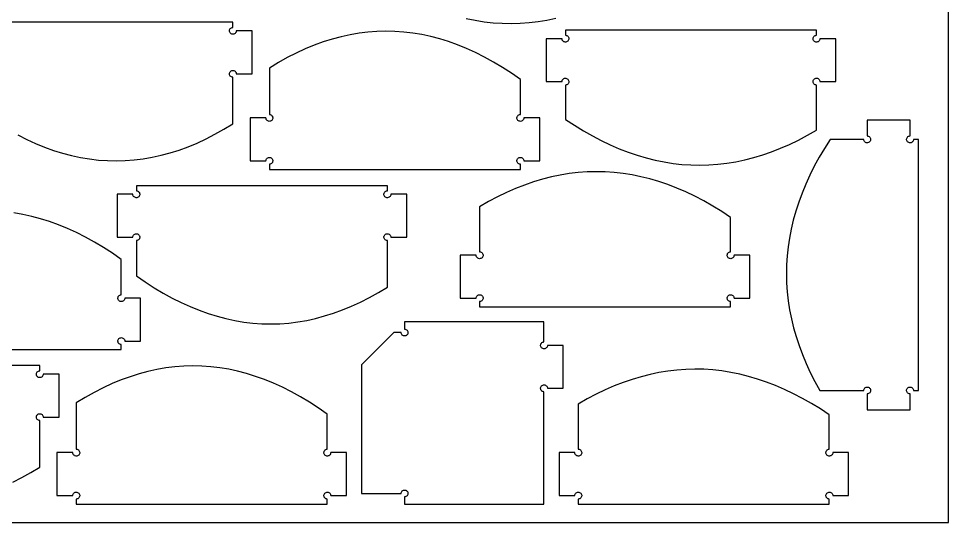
# Model space of a CAD drawing. Extents: x 0 to 2440, y -2940 to 1220.
# Drawn here: x 1573 to 2440, y -1470 to -1000 of the extents above; entities that cross this region are included whole.
import ezdxf

# ---------------------------------------------------------------- set-up
doc = ezdxf.new("R2010")
doc.units = 0
doc.layers.add('CUT', color=1, linetype='Continuous')
doc.layers.add('REFERENCE-SHEET', color=8, linetype='Continuous')

msp = doc.modelspace()

# ---------------------------------------------------------------- linework, layer by layer
at = {"layer": 'CUT'}
for points in [[(1572.43, -1108.77), (1580.79, -1113), (1589.14, -1116.82), (1597.5, -1120.23), (1605.86, -1123.25), (1614.21, -1125.85), (1622.57, -1128.06), (1630.93, -1129.86), (1639.29, -1131.25), (1647.64, -1132.24), (1656, -1132.82), (1664.36, -1133), (1672.71, -1132.77), (1681.07, -1132.14), (1689.43, -1131.11), (1697.79, -1129.67), (1706.14, -1127.82), (1714.5, -1125.57), (1722.86, -1122.92), (1731.21, -1119.86), (1739.57, -1116.4), (1747.93, -1112.53), (1756.29, -1108.26), (1764.64, -1103.58), (1773, -1098.5), (1773, -1055.05), (1772.32, -1054.98), (1771.67, -1054.76), (1771.08, -1054.41), (1770.58, -1053.94), (1770.19, -1053.38), (1769.93, -1052.75), (1769.81, -1052.08), (1769.83, -1051.39), (1770, -1050.73), (1770.31, -1050.12), (1770.74, -1049.59), (1771.27, -1049.16), (1771.88, -1048.85), (1772.54, -1048.68), (1773.23, -1048.66), (1773.9, -1048.78), (1774.53, -1049.04), (1775.1, -1049.43), (1775.56, -1049.93), (1775.91, -1050.52), (1776.13, -1051.17), (1776.2, -1051.85), (1791, -1051.85), (1791, -1011.85), (1776.2, -1011.85), (1776.13, -1012.53), (1775.91, -1013.18), (1775.56, -1013.77), (1775.1, -1014.27), (1774.53, -1014.66), (1773.9, -1014.92), (1773.23, -1015.04), (1772.54, -1015.02), (1771.88, -1014.85), (1771.27, -1014.54), (1770.74, -1014.11), (1770.31, -1013.58), (1770, -1012.97), (1769.83, -1012.3), (1769.81, -1011.62), (1769.93, -1010.95), (1770.19, -1010.32), (1770.58, -1009.75), (1771.08, -1009.29), (1771.67, -1008.94), (1772.32, -1008.72), (1773, -1008.65), (1773, -1003.85), (1539, -1003.85)], [(1990.57, -1000.33), (1998.93, -1002.03), (2007.29, -1003.35), (2015.64, -1004.28), (2024, -1004.83), (2032.36, -1005), (2040.71, -1004.79), (2049.07, -1004.19), (2057.43, -1003.21), (2065.79, -1001.86), (2074.14, -1000.11)], [(1435, -1309), (1669, -1309), (1669, -1304.2), (1668.32, -1304.13), (1667.67, -1303.91), (1667.08, -1303.56), (1666.58, -1303.1), (1666.19, -1302.53), (1665.93, -1301.9), (1665.81, -1301.23), (1665.83, -1300.54), (1666, -1299.88), (1666.31, -1299.27), (1666.74, -1298.74), (1667.27, -1298.31), (1667.88, -1298), (1668.54, -1297.83), (1669.23, -1297.81), (1669.9, -1297.93), (1670.53, -1298.19), (1671.1, -1298.58), (1671.56, -1299.08), (1671.91, -1299.67), (1672.13, -1300.32), (1672.2, -1301), (1687, -1301), (1687, -1261), (1672.2, -1261), (1672.13, -1261.68), (1671.91, -1262.33), (1671.56, -1262.92), (1671.1, -1263.42), (1670.53, -1263.81), (1669.9, -1264.07), (1669.23, -1264.19), (1668.54, -1264.17), (1667.88, -1264), (1667.27, -1263.69), (1666.74, -1263.26), (1666.31, -1262.73), (1666, -1262.12), (1665.83, -1261.46), (1665.81, -1260.77), (1665.93, -1260.1), (1666.19, -1259.47), (1666.58, -1258.9), (1667.08, -1258.44), (1667.67, -1258.09), (1668.32, -1257.87), (1669, -1257.8), (1669, -1225.03), (1660.64, -1219.19), (1652.29, -1213.75), (1643.93, -1208.71), (1635.57, -1204.08), (1627.21, -1199.85), (1618.86, -1196.03), (1610.5, -1192.61), (1602.14, -1189.6), (1593.79, -1186.99), (1585.43, -1184.79), (1577.07, -1182.99), (1568.71, -1181.6)], [(1567.93, -1432.53), (1576.29, -1428.26), (1584.64, -1423.58), (1593, -1418.5), (1593, -1375.05), (1592.32, -1374.98), (1591.67, -1374.76), (1591.08, -1374.41), (1590.58, -1373.94), (1590.19, -1373.38), (1589.93, -1372.75), (1589.81, -1372.08), (1589.83, -1371.39), (1590, -1370.73), (1590.31, -1370.12), (1590.74, -1369.59), (1591.27, -1369.16), (1591.88, -1368.85), (1592.54, -1368.68), (1593.23, -1368.66), (1593.9, -1368.78), (1594.53, -1369.04), (1595.1, -1369.43), (1595.56, -1369.93), (1595.91, -1370.52), (1596.13, -1371.17), (1596.2, -1371.85), (1611, -1371.85), (1611, -1331.85), (1596.2, -1331.85), (1596.13, -1332.53), (1595.91, -1333.18), (1595.56, -1333.77), (1595.1, -1334.27), (1594.53, -1334.66), (1593.9, -1334.92), (1593.23, -1335.04), (1592.54, -1335.02), (1591.88, -1334.85), (1591.27, -1334.54), (1590.74, -1334.11), (1590.31, -1333.58), (1590, -1332.97), (1589.83, -1332.3), (1589.81, -1331.62), (1589.93, -1330.95), (1590.19, -1330.32), (1590.58, -1329.75), (1591.08, -1329.29), (1591.67, -1328.94), (1592.32, -1328.72), (1593, -1328.65), (1593, -1323.85), (1359, -1323.85)]]:
    msp.add_lwpolyline(points, dxfattribs=at)
for points in [[(2041, -1141), (2041, -1136.2), (2040.32, -1136.13), (2039.67, -1135.91), (2039.08, -1135.56), (2038.58, -1135.1), (2038.19, -1134.53), (2037.93, -1133.9), (2037.81, -1133.23), (2037.83, -1132.54), (2038, -1131.88), (2038.31, -1131.27), (2038.74, -1130.74), (2039.27, -1130.31), (2039.88, -1130), (2040.54, -1129.83), (2041.23, -1129.81), (2041.9, -1129.93), (2042.53, -1130.19), (2043.1, -1130.58), (2043.56, -1131.08), (2043.91, -1131.67), (2044.13, -1132.32), (2044.2, -1133), (2059, -1133), (2059, -1093), (2044.2, -1093), (2044.13, -1093.68), (2043.91, -1094.33), (2043.56, -1094.92), (2043.1, -1095.42), (2042.53, -1095.81), (2041.9, -1096.07), (2041.23, -1096.19), (2040.54, -1096.17), (2039.88, -1096), (2039.27, -1095.69), (2038.74, -1095.26), (2038.31, -1094.73), (2038, -1094.12), (2037.83, -1093.46), (2037.81, -1092.77), (2037.93, -1092.1), (2038.19, -1091.47), (2038.58, -1090.9), (2039.08, -1090.44), (2039.67, -1090.09), (2040.32, -1089.87), (2041, -1089.8), (2041, -1057.11), (2032.64, -1051.3), (2024.29, -1045.89), (2015.93, -1040.88), (2007.57, -1036.27), (1999.21, -1032.07), (1990.86, -1028.27), (1982.5, -1024.87), (1974.14, -1021.87), (1965.79, -1019.28), (1957.43, -1017.09), (1949.07, -1015.3), (1940.71, -1013.91), (1932.36, -1012.93), (1924, -1012.35), (1915.64, -1012.17), (1907.29, -1012.4), (1898.93, -1013.02), (1890.57, -1014.05), (1882.21, -1015.49), (1873.86, -1017.32), (1865.5, -1019.56), (1857.14, -1022.2), (1848.79, -1025.24), (1840.43, -1028.68), (1832.07, -1032.53), (1823.71, -1036.78), (1815.36, -1041.43), (1807, -1046.49), (1807, -1089.8), (1807.68, -1089.87), (1808.33, -1090.09), (1808.92, -1090.44), (1809.42, -1090.9), (1809.81, -1091.47), (1810.07, -1092.1), (1810.19, -1092.77), (1810.17, -1093.46), (1810, -1094.12), (1809.69, -1094.73), (1809.26, -1095.26), (1808.73, -1095.69), (1808.12, -1096), (1807.46, -1096.17), (1806.77, -1096.19), (1806.1, -1096.07), (1805.47, -1095.81), (1804.9, -1095.42), (1804.44, -1094.92), (1804.09, -1094.33), (1803.87, -1093.68), (1803.8, -1093), (1789, -1093), (1789, -1133), (1803.8, -1133), (1803.87, -1132.32), (1804.09, -1131.67), (1804.44, -1131.08), (1804.9, -1130.58), (1805.47, -1130.19), (1806.1, -1129.93), (1806.77, -1129.81), (1807.46, -1129.83), (1808.12, -1130), (1808.73, -1130.31), (1809.26, -1130.74), (1809.69, -1131.27), (1810, -1131.88), (1810.17, -1132.54), (1810.19, -1133.23), (1810.07, -1133.9), (1809.81, -1134.53), (1809.42, -1135.1), (1808.92, -1135.56), (1808.33, -1135.91), (1807.68, -1136.13), (1807, -1136.2), (1807, -1141)], [(2083, -1011.16), (2083, -1015.96), (2083.68, -1016.03), (2084.33, -1016.25), (2084.92, -1016.6), (2085.42, -1017.06), (2085.81, -1017.62), (2086.07, -1018.26), (2086.19, -1018.93), (2086.17, -1019.61), (2086, -1020.28), (2085.69, -1020.89), (2085.26, -1021.42), (2084.73, -1021.85), (2084.12, -1022.16), (2083.46, -1022.32), (2082.77, -1022.35), (2082.1, -1022.23), (2081.47, -1021.97), (2080.9, -1021.58), (2080.44, -1021.07), (2080.09, -1020.49), (2079.87, -1019.84), (2079.8, -1019.16), (2065, -1019.16), (2065, -1059.16), (2079.8, -1059.16), (2079.87, -1058.48), (2080.09, -1057.83), (2080.44, -1057.24), (2080.9, -1056.74), (2081.47, -1056.35), (2082.1, -1056.09), (2082.77, -1055.97), (2083.46, -1055.99), (2084.12, -1056.16), (2084.73, -1056.47), (2085.26, -1056.89), (2085.69, -1057.43), (2086, -1058.04), (2086.17, -1058.7), (2086.19, -1059.39), (2086.07, -1060.06), (2085.81, -1060.69), (2085.42, -1061.25), (2084.92, -1061.72), (2084.33, -1062.07), (2083.68, -1062.28), (2083, -1062.36), (2083, -1094.34), (2091.36, -1099.86), (2099.71, -1105), (2108.07, -1109.75), (2116.43, -1114.12), (2124.79, -1118.11), (2133.14, -1121.72), (2141.5, -1124.95), (2149.86, -1127.79), (2158.21, -1130.25), (2166.57, -1132.33), (2174.93, -1134.03), (2183.29, -1135.35), (2191.64, -1136.28), (2200, -1136.83), (2208.36, -1137), (2216.71, -1136.79), (2225.07, -1136.19), (2233.43, -1135.21), (2241.79, -1133.86), (2250.14, -1132.11), (2258.5, -1129.99), (2266.86, -1127.48), (2275.21, -1124.6), (2283.57, -1121.33), (2291.93, -1117.67), (2300.29, -1113.64), (2308.64, -1109.22), (2317, -1104.43), (2317, -1062.36), (2316.32, -1062.28), (2315.67, -1062.07), (2315.08, -1061.72), (2314.58, -1061.25), (2314.19, -1060.69), (2313.93, -1060.06), (2313.81, -1059.39), (2313.83, -1058.7), (2314, -1058.04), (2314.31, -1057.43), (2314.74, -1056.89), (2315.27, -1056.47), (2315.88, -1056.16), (2316.54, -1055.99), (2317.23, -1055.97), (2317.9, -1056.09), (2318.53, -1056.35), (2319.1, -1056.74), (2319.56, -1057.24), (2319.91, -1057.83), (2320.13, -1058.48), (2320.2, -1059.16), (2335, -1059.16), (2335, -1019.16), (2320.2, -1019.16), (2320.13, -1019.84), (2319.91, -1020.49), (2319.56, -1021.07), (2319.1, -1021.58), (2318.53, -1021.97), (2317.9, -1022.23), (2317.23, -1022.35), (2316.54, -1022.32), (2315.88, -1022.16), (2315.27, -1021.85), (2314.74, -1021.42), (2314.31, -1020.89), (2314, -1020.28), (2313.83, -1019.61), (2313.81, -1018.93), (2313.93, -1018.26), (2314.19, -1017.62), (2314.58, -1017.06), (2315.08, -1016.6), (2315.67, -1016.25), (2316.32, -1016.03), (2317, -1015.96), (2317, -1011.16)], [(2412.25, -1113), (2407.45, -1113), (2407.38, -1113.68), (2407.16, -1114.33), (2406.81, -1114.92), (2406.35, -1115.42), (2405.79, -1115.81), (2405.15, -1116.07), (2404.48, -1116.19), (2403.8, -1116.17), (2403.13, -1116), (2402.52, -1115.69), (2401.99, -1115.26), (2401.56, -1114.73), (2401.25, -1114.12), (2401.08, -1113.46), (2401.06, -1112.77), (2401.18, -1112.1), (2401.44, -1111.47), (2401.83, -1110.9), (2402.33, -1110.44), (2402.92, -1110.09), (2403.57, -1109.87), (2404.25, -1109.8), (2404.25, -1095), (2364.25, -1095), (2364.25, -1109.8), (2364.93, -1109.87), (2365.58, -1110.09), (2366.17, -1110.44), (2366.67, -1110.9), (2367.06, -1111.47), (2367.32, -1112.1), (2367.44, -1112.77), (2367.42, -1113.46), (2367.25, -1114.12), (2366.94, -1114.73), (2366.52, -1115.26), (2365.98, -1115.69), (2365.37, -1116), (2364.71, -1116.17), (2364.02, -1116.19), (2363.35, -1116.07), (2362.72, -1115.81), (2362.16, -1115.42), (2361.69, -1114.92), (2361.34, -1114.33), (2361.13, -1113.68), (2361.05, -1113), (2329.68, -1113), (2324.42, -1121.36), (2319.52, -1129.71), (2314.98, -1138.07), (2310.82, -1146.43), (2307.01, -1154.79), (2303.57, -1163.14), (2300.49, -1171.5), (2297.78, -1179.86), (2295.43, -1188.21), (2293.45, -1196.57), (2291.83, -1204.93), (2290.58, -1213.29), (2289.69, -1221.64), (2289.16, -1230), (2289, -1238.36), (2289.2, -1246.71), (2289.77, -1255.07), (2290.7, -1263.43), (2292, -1271.79), (2293.66, -1280.14), (2295.68, -1288.5), (2298.07, -1296.86), (2300.83, -1305.21), (2303.95, -1313.57), (2307.43, -1321.93), (2311.28, -1330.29), (2315.49, -1338.64), (2320.06, -1347), (2361.05, -1347), (2361.13, -1346.32), (2361.34, -1345.67), (2361.69, -1345.08), (2362.16, -1344.58), (2362.72, -1344.19), (2363.35, -1343.93), (2364.02, -1343.81), (2364.71, -1343.83), (2365.37, -1344), (2365.98, -1344.31), (2366.52, -1344.74), (2366.94, -1345.27), (2367.25, -1345.88), (2367.42, -1346.54), (2367.44, -1347.23), (2367.32, -1347.9), (2367.06, -1348.53), (2366.67, -1349.1), (2366.17, -1349.56), (2365.58, -1349.91), (2364.93, -1350.13), (2364.25, -1350.2), (2364.25, -1365), (2404.25, -1365), (2404.25, -1350.2), (2403.57, -1350.13), (2402.92, -1349.91), (2402.33, -1349.56), (2401.83, -1349.1), (2401.44, -1348.53), (2401.18, -1347.9), (2401.06, -1347.23), (2401.08, -1346.54), (2401.25, -1345.88), (2401.56, -1345.27), (2401.99, -1344.74), (2402.52, -1344.31), (2403.13, -1344), (2403.8, -1343.83), (2404.48, -1343.81), (2405.15, -1343.93), (2405.79, -1344.19), (2406.35, -1344.58), (2406.81, -1345.08), (2407.16, -1345.67), (2407.38, -1346.32), (2407.45, -1347), (2412.25, -1347)], [(2237, -1269), (2237, -1264.2), (2236.32, -1264.13), (2235.67, -1263.91), (2235.08, -1263.56), (2234.58, -1263.1), (2234.19, -1262.53), (2233.93, -1261.9), (2233.81, -1261.23), (2233.83, -1260.54), (2234, -1259.88), (2234.31, -1259.27), (2234.74, -1258.74), (2235.27, -1258.31), (2235.88, -1258), (2236.54, -1257.83), (2237.23, -1257.81), (2237.9, -1257.93), (2238.53, -1258.19), (2239.1, -1258.58), (2239.56, -1259.08), (2239.91, -1259.67), (2240.13, -1260.32), (2240.2, -1261), (2255, -1261), (2255, -1221), (2240.2, -1221), (2240.13, -1221.68), (2239.91, -1222.33), (2239.56, -1222.92), (2239.1, -1223.42), (2238.53, -1223.81), (2237.9, -1224.07), (2237.23, -1224.19), (2236.54, -1224.17), (2235.88, -1224), (2235.27, -1223.69), (2234.74, -1223.26), (2234.31, -1222.73), (2234, -1222.12), (2233.83, -1221.46), (2233.81, -1220.77), (2233.93, -1220.1), (2234.19, -1219.47), (2234.58, -1218.9), (2235.08, -1218.44), (2235.67, -1218.09), (2236.32, -1217.87), (2237, -1217.8), (2237, -1185.82), (2228.64, -1180.3), (2220.29, -1175.16), (2211.93, -1170.41), (2203.57, -1166.03), (2195.21, -1162.04), (2186.86, -1158.44), (2178.5, -1155.21), (2170.14, -1152.37), (2161.79, -1149.9), (2153.43, -1147.82), (2145.07, -1146.13), (2136.71, -1144.81), (2128.36, -1143.88), (2120, -1143.33), (2111.64, -1143.16), (2103.29, -1143.37), (2094.93, -1143.97), (2086.57, -1144.94), (2078.21, -1146.3), (2069.86, -1148.04), (2061.5, -1150.17), (2053.14, -1152.67), (2044.79, -1155.56), (2036.43, -1158.83), (2028.07, -1162.48), (2019.71, -1166.52), (2011.36, -1170.93), (2003, -1175.73), (2003, -1217.8), (2003.68, -1217.87), (2004.33, -1218.09), (2004.92, -1218.44), (2005.42, -1218.9), (2005.81, -1219.47), (2006.07, -1220.1), (2006.19, -1220.77), (2006.17, -1221.46), (2006, -1222.12), (2005.69, -1222.73), (2005.26, -1223.26), (2004.73, -1223.69), (2004.12, -1224), (2003.46, -1224.17), (2002.77, -1224.19), (2002.1, -1224.07), (2001.47, -1223.81), (2000.9, -1223.42), (2000.44, -1222.92), (2000.09, -1222.33), (1999.87, -1221.68), (1999.8, -1221), (1985, -1221), (1985, -1261), (1999.8, -1261), (1999.87, -1260.32), (2000.09, -1259.67), (2000.44, -1259.08), (2000.9, -1258.58), (2001.47, -1258.19), (2002.1, -1257.93), (2002.77, -1257.81), (2003.46, -1257.83), (2004.12, -1258), (2004.73, -1258.31), (2005.26, -1258.74), (2005.69, -1259.27), (2006, -1259.88), (2006.17, -1260.54), (2006.19, -1261.23), (2006.07, -1261.9), (2005.81, -1262.53), (2005.42, -1263.1), (2004.92, -1263.56), (2004.33, -1263.91), (2003.68, -1264.13), (2003, -1264.2), (2003, -1269)], [(1683, -1156.17), (1683, -1160.97), (1683.68, -1161.05), (1684.33, -1161.26), (1684.92, -1161.61), (1685.42, -1162.08), (1685.81, -1162.64), (1686.07, -1163.27), (1686.19, -1163.94), (1686.17, -1164.63), (1686, -1165.29), (1685.69, -1165.9), (1685.26, -1166.44), (1684.73, -1166.86), (1684.12, -1167.17), (1683.46, -1167.34), (1682.77, -1167.36), (1682.1, -1167.24), (1681.47, -1166.98), (1680.9, -1166.59), (1680.44, -1166.09), (1680.09, -1165.5), (1679.87, -1164.85), (1679.8, -1164.17), (1665, -1164.17), (1665, -1204.17), (1679.8, -1204.17), (1679.87, -1203.49), (1680.09, -1202.84), (1680.44, -1202.25), (1680.9, -1201.75), (1681.47, -1201.36), (1682.1, -1201.1), (1682.77, -1200.98), (1683.46, -1201), (1684.12, -1201.17), (1684.73, -1201.48), (1685.26, -1201.91), (1685.69, -1202.44), (1686, -1203.05), (1686.17, -1203.72), (1686.19, -1204.4), (1686.07, -1205.07), (1685.81, -1205.71), (1685.42, -1206.27), (1684.92, -1206.73), (1684.33, -1207.08), (1683.68, -1207.3), (1683, -1207.37), (1683, -1240.06), (1691.36, -1245.88), (1699.71, -1251.29), (1708.07, -1256.29), (1716.43, -1260.9), (1724.79, -1265.1), (1733.14, -1268.91), (1741.5, -1272.3), (1749.86, -1275.3), (1758.21, -1277.89), (1766.57, -1280.08), (1774.93, -1281.87), (1783.29, -1283.26), (1791.64, -1284.24), (1800, -1284.82), (1808.36, -1285), (1816.71, -1284.78), (1825.07, -1284.15), (1833.43, -1283.12), (1841.79, -1281.69), (1850.14, -1279.85), (1858.5, -1277.62), (1866.86, -1274.98), (1875.21, -1271.93), (1883.57, -1268.49), (1891.93, -1264.64), (1900.29, -1260.39), (1908.64, -1255.74), (1917, -1250.68), (1917, -1207.37), (1916.32, -1207.3), (1915.67, -1207.08), (1915.08, -1206.73), (1914.58, -1206.27), (1914.19, -1205.71), (1913.93, -1205.07), (1913.81, -1204.4), (1913.83, -1203.72), (1914, -1203.05), (1914.31, -1202.44), (1914.74, -1201.91), (1915.27, -1201.48), (1915.88, -1201.17), (1916.54, -1201), (1917.23, -1200.98), (1917.9, -1201.1), (1918.53, -1201.36), (1919.1, -1201.75), (1919.56, -1202.25), (1919.91, -1202.84), (1920.13, -1203.49), (1920.2, -1204.17), (1935, -1204.17), (1935, -1164.17), (1920.2, -1164.17), (1920.13, -1164.85), (1919.91, -1165.5), (1919.56, -1166.09), (1919.1, -1166.59), (1918.53, -1166.98), (1917.9, -1167.24), (1917.23, -1167.36), (1916.54, -1167.34), (1915.88, -1167.17), (1915.27, -1166.86), (1914.74, -1166.44), (1914.31, -1165.9), (1914, -1165.29), (1913.83, -1164.63), (1913.81, -1163.94), (1913.93, -1163.27), (1914.19, -1162.64), (1914.58, -1162.08), (1915.08, -1161.61), (1915.67, -1161.26), (1916.32, -1161.05), (1917, -1160.97), (1917, -1156.17)], [(2063, -1453), (2063, -1348.2), (2062.32, -1348.13), (2061.67, -1347.91), (2061.08, -1347.56), (2060.58, -1347.1), (2060.19, -1346.53), (2059.93, -1345.9), (2059.81, -1345.23), (2059.83, -1344.54), (2060, -1343.88), (2060.31, -1343.27), (2060.74, -1342.74), (2061.27, -1342.31), (2061.88, -1342), (2062.54, -1341.83), (2063.23, -1341.81), (2063.9, -1341.93), (2064.53, -1342.19), (2065.1, -1342.58), (2065.56, -1343.08), (2065.91, -1343.67), (2066.13, -1344.32), (2066.2, -1345), (2081, -1345), (2081, -1305), (2066.2, -1305), (2066.13, -1305.68), (2065.91, -1306.33), (2065.56, -1306.92), (2065.1, -1307.42), (2064.53, -1307.81), (2063.9, -1308.07), (2063.23, -1308.19), (2062.54, -1308.17), (2061.88, -1308), (2061.27, -1307.69), (2060.74, -1307.26), (2060.31, -1306.73), (2060, -1306.12), (2059.83, -1305.46), (2059.81, -1304.77), (2059.93, -1304.1), (2060.19, -1303.47), (2060.58, -1302.9), (2061.08, -1302.44), (2061.67, -1302.09), (2062.32, -1301.87), (2063, -1301.8), (2063, -1283), (1933, -1283), (1933, -1289.8), (1933.68, -1289.87), (1934.33, -1290.09), (1934.92, -1290.44), (1935.42, -1290.9), (1935.81, -1291.47), (1936.07, -1292.1), (1936.19, -1292.77), (1936.17, -1293.46), (1936, -1294.12), (1935.69, -1294.73), (1935.26, -1295.26), (1934.73, -1295.69), (1934.12, -1296), (1933.46, -1296.17), (1932.77, -1296.19), (1932.1, -1296.07), (1931.47, -1295.81), (1930.9, -1295.42), (1930.44, -1294.92), (1930.09, -1294.33), (1929.87, -1293.68), (1929.8, -1293), (1923, -1293), (1893, -1323), (1893, -1443), (1929.8, -1443), (1929.87, -1442.32), (1930.09, -1441.67), (1930.44, -1441.08), (1930.9, -1440.58), (1931.47, -1440.19), (1932.1, -1439.93), (1932.77, -1439.81), (1933.46, -1439.83), (1934.12, -1440), (1934.73, -1440.31), (1935.26, -1440.74), (1935.69, -1441.27), (1936, -1441.88), (1936.17, -1442.54), (1936.19, -1443.23), (1936.07, -1443.9), (1935.81, -1444.53), (1935.42, -1445.1), (1934.92, -1445.56), (1934.33, -1445.91), (1933.68, -1446.13), (1933, -1446.2), (1933, -1453)], [(1861, -1453), (1861, -1448.2), (1860.32, -1448.13), (1859.67, -1447.91), (1859.08, -1447.56), (1858.58, -1447.1), (1858.19, -1446.53), (1857.93, -1445.9), (1857.81, -1445.23), (1857.83, -1444.54), (1858, -1443.88), (1858.31, -1443.27), (1858.74, -1442.74), (1859.27, -1442.31), (1859.88, -1442), (1860.54, -1441.83), (1861.23, -1441.81), (1861.9, -1441.93), (1862.53, -1442.19), (1863.1, -1442.58), (1863.56, -1443.08), (1863.91, -1443.67), (1864.13, -1444.32), (1864.2, -1445), (1879, -1445), (1879, -1405), (1864.2, -1405), (1864.13, -1405.68), (1863.91, -1406.33), (1863.56, -1406.92), (1863.1, -1407.42), (1862.53, -1407.81), (1861.9, -1408.07), (1861.23, -1408.19), (1860.54, -1408.17), (1859.88, -1408), (1859.27, -1407.69), (1858.74, -1407.26), (1858.31, -1406.73), (1858, -1406.12), (1857.83, -1405.46), (1857.81, -1404.77), (1857.93, -1404.1), (1858.19, -1403.47), (1858.58, -1402.9), (1859.08, -1402.44), (1859.67, -1402.09), (1860.32, -1401.87), (1861, -1401.8), (1861, -1369.11), (1852.64, -1363.3), (1844.29, -1357.89), (1835.93, -1352.88), (1827.57, -1348.27), (1819.21, -1344.07), (1810.86, -1340.27), (1802.5, -1336.87), (1794.14, -1333.87), (1785.79, -1331.28), (1777.43, -1329.09), (1769.07, -1327.3), (1760.71, -1325.91), (1752.36, -1324.93), (1744, -1324.35), (1735.64, -1324.17), (1727.29, -1324.4), (1718.93, -1325.02), (1710.57, -1326.05), (1702.21, -1327.49), (1693.86, -1329.32), (1685.5, -1331.56), (1677.14, -1334.2), (1668.79, -1337.24), (1660.43, -1340.68), (1652.07, -1344.53), (1643.71, -1348.78), (1635.36, -1353.43), (1627, -1358.49), (1627, -1401.8), (1627.68, -1401.87), (1628.33, -1402.09), (1628.92, -1402.44), (1629.42, -1402.9), (1629.81, -1403.47), (1630.07, -1404.1), (1630.19, -1404.77), (1630.17, -1405.46), (1630, -1406.12), (1629.69, -1406.73), (1629.26, -1407.26), (1628.73, -1407.69), (1628.12, -1408), (1627.46, -1408.17), (1626.77, -1408.19), (1626.1, -1408.07), (1625.47, -1407.81), (1624.9, -1407.42), (1624.44, -1406.92), (1624.09, -1406.33), (1623.87, -1405.68), (1623.8, -1405), (1609, -1405), (1609, -1445), (1623.8, -1445), (1623.87, -1444.32), (1624.09, -1443.67), (1624.44, -1443.08), (1624.9, -1442.58), (1625.47, -1442.19), (1626.1, -1441.93), (1626.77, -1441.81), (1627.46, -1441.83), (1628.12, -1442), (1628.73, -1442.31), (1629.26, -1442.74), (1629.69, -1443.27), (1630, -1443.88), (1630.17, -1444.54), (1630.19, -1445.23), (1630.07, -1445.9), (1629.81, -1446.53), (1629.42, -1447.1), (1628.92, -1447.56), (1628.33, -1447.91), (1627.68, -1448.13), (1627, -1448.2), (1627, -1453)], [(2329, -1453), (2329, -1448.2), (2328.32, -1448.13), (2327.67, -1447.91), (2327.08, -1447.56), (2326.58, -1447.1), (2326.19, -1446.53), (2325.93, -1445.9), (2325.81, -1445.23), (2325.83, -1444.54), (2326, -1443.88), (2326.31, -1443.27), (2326.74, -1442.74), (2327.27, -1442.31), (2327.88, -1442), (2328.54, -1441.83), (2329.23, -1441.81), (2329.9, -1441.93), (2330.53, -1442.19), (2331.1, -1442.58), (2331.56, -1443.08), (2331.91, -1443.67), (2332.13, -1444.32), (2332.2, -1445), (2347, -1445), (2347, -1405), (2332.2, -1405), (2332.13, -1405.68), (2331.91, -1406.33), (2331.56, -1406.92), (2331.1, -1407.42), (2330.53, -1407.81), (2329.9, -1408.07), (2329.23, -1408.19), (2328.54, -1408.17), (2327.88, -1408), (2327.27, -1407.69), (2326.74, -1407.26), (2326.31, -1406.73), (2326, -1406.12), (2325.83, -1405.46), (2325.81, -1404.77), (2325.93, -1404.1), (2326.19, -1403.47), (2326.58, -1402.9), (2327.08, -1402.44), (2327.67, -1402.09), (2328.32, -1401.87), (2329, -1401.8), (2329, -1369.82), (2320.64, -1364.3), (2312.29, -1359.16), (2303.93, -1354.41), (2295.57, -1350.03), (2287.21, -1346.04), (2278.86, -1342.44), (2270.5, -1339.21), (2262.14, -1336.37), (2253.79, -1333.9), (2245.43, -1331.82), (2237.07, -1330.13), (2228.71, -1328.81), (2220.36, -1327.88), (2212, -1327.33), (2203.64, -1327.16), (2195.29, -1327.37), (2186.93, -1327.97), (2178.57, -1328.94), (2170.21, -1330.3), (2161.86, -1332.04), (2153.5, -1334.17), (2145.14, -1336.67), (2136.79, -1339.56), (2128.43, -1342.83), (2120.07, -1346.48), (2111.71, -1350.52), (2103.36, -1354.93), (2095, -1359.73), (2095, -1401.8), (2095.68, -1401.87), (2096.33, -1402.09), (2096.92, -1402.44), (2097.42, -1402.9), (2097.81, -1403.47), (2098.07, -1404.1), (2098.19, -1404.77), (2098.17, -1405.46), (2098, -1406.12), (2097.69, -1406.73), (2097.26, -1407.26), (2096.73, -1407.69), (2096.12, -1408), (2095.46, -1408.17), (2094.77, -1408.19), (2094.1, -1408.07), (2093.47, -1407.81), (2092.9, -1407.42), (2092.44, -1406.92), (2092.09, -1406.33), (2091.87, -1405.68), (2091.8, -1405), (2077, -1405), (2077, -1445), (2091.8, -1445), (2091.87, -1444.32), (2092.09, -1443.67), (2092.44, -1443.08), (2092.9, -1442.58), (2093.47, -1442.19), (2094.1, -1441.93), (2094.77, -1441.81), (2095.46, -1441.83), (2096.12, -1442), (2096.73, -1442.31), (2097.26, -1442.74), (2097.69, -1443.27), (2098, -1443.88), (2098.17, -1444.54), (2098.19, -1445.23), (2098.07, -1445.9), (2097.81, -1446.53), (2097.42, -1447.1), (2096.92, -1447.56), (2096.33, -1447.91), (2095.68, -1448.13), (2095, -1448.2), (2095, -1453)]]:
    msp.add_lwpolyline(points, close=True, dxfattribs=at)
at = {"layer": 'REFERENCE-SHEET'}
msp.add_lwpolyline([(0, -1470), (2440, -1470), (2440, -250), (0, -250)], close=True, dxfattribs=at)

doc.saveas('drawing.dxf')
